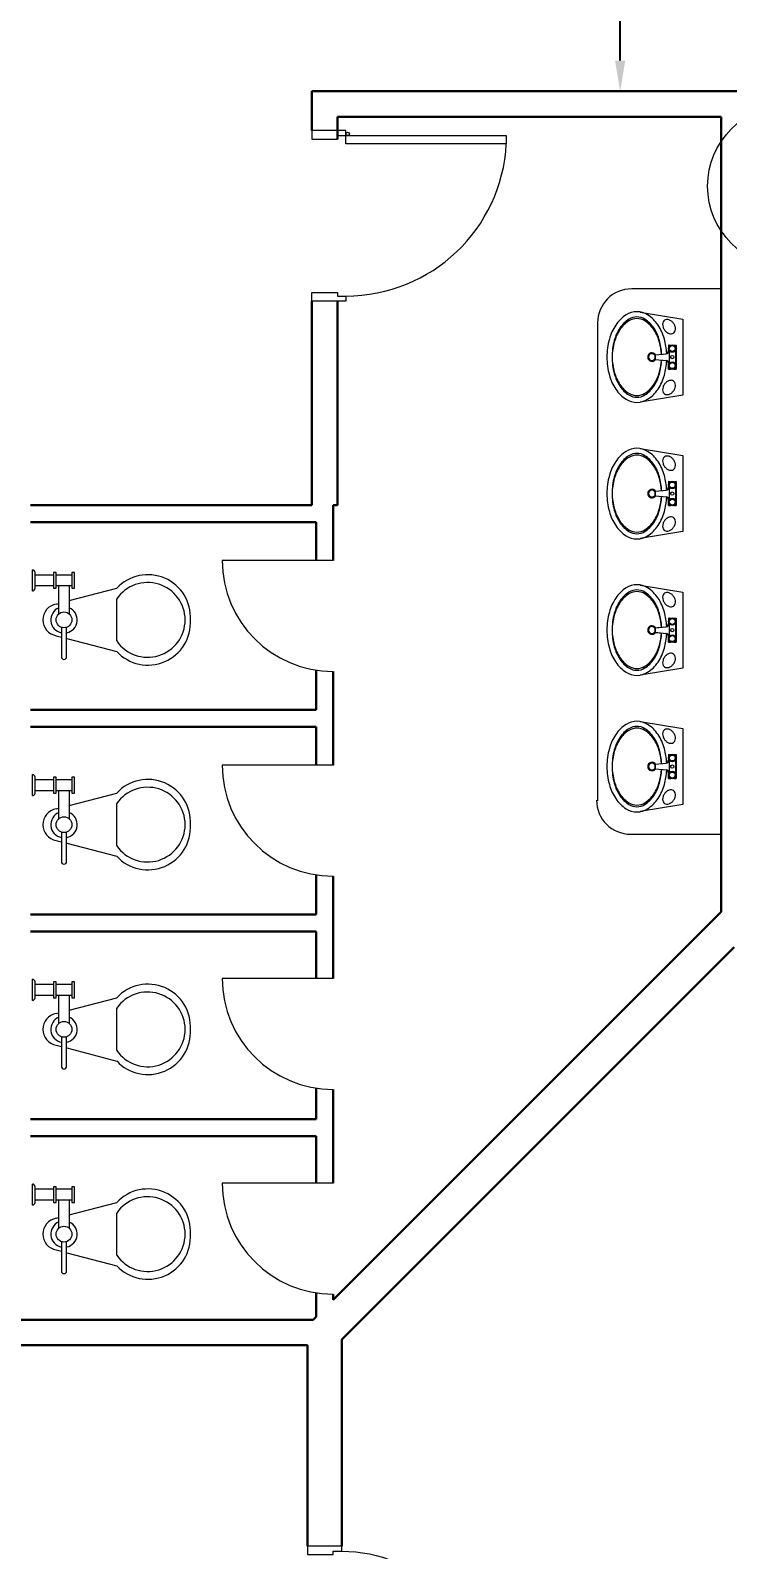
# Model space of a CAD drawing. Extents: x -15 to 352, y 223 to 399.
# Drawn here: x 51.68 to 55.76, y 337.73 to 346.63 of the extents above; entities that cross this region are included whole.
import ezdxf
from ezdxf import colors
from ezdxf.entities.mleader import LeaderData, LeaderLine
from ezdxf.math import Vec2, Vec3

# ---------------------------------------------------------------- set-up
doc = ezdxf.new("R2010")
doc.units = 0
doc.header["$LTSCALE"] = 0.15
doc.layers.get('Defpoints').update_dxf_attribs({"color": 252})
for name, color, linetype in [('0 CCTV', 252, 'Continuous'), ('0 sockets', 252, 'Continuous'), ('CCTV', 4, 'Continuous')]:
    doc.layers.add(name, color=color, linetype=linetype)
for name, color, linetype, lineweight in [('anal', 252, 'Continuous', 20), ('DOOR', 252, 'Continuous', 20), ('E-LT-CKT-NM', 7, 'Continuous', 30), ('FIXT', 252, 'Continuous', 9), ('FUR', 252, 'Continuous', 9), ('T-CCTV', 7, 'Continuous', 0), ('wall', 252, 'Continuous', 30), ('WC', 252, 'Continuous', 9)]:
    doc.layers.add(name, color=color, linetype=linetype, lineweight=lineweight)
doc.styles.add('SDC-TEXT-ARB', font='sdc-arb.shx')
doc.dimstyles.get("Standard").update_dxf_attribs({"dimtxt": 0.18, "dimasz": 0.18, "dimexe": 0.18, "dimexo": 0.0625, "dimgap": 0.09, "dimtad": 0, "dimtih": 1, "dimtoh": 1, "dimdec": 4, "dimzin": 0, "dimdsep": 46, "dimtxsty": 'Standard', "dimcen": 0.09, "dimadec": 0, "dimazin": 0, "dimtfac": 1, "dimtdec": 4, "dimtofl": 0, "dimtmove": 0, "dimatfit": 3, "dimfxl": 1, "dimtolj": 1, "dimtzin": 0, "dimarcsym": 0})

# ---------------------------------------------------------------- blocks, each defined once
blk = doc.blocks.new('D90')
at = {"layer": 'DOOR'}
for points in [[(0.03, 0.2), (0.03, 1.04), (0.0783, 1.04), (0.0783, 0.2)], [(0.03, 0.2), (0, 0.2), (0, 0), (0.05, 0), (0.05, 0.15), (0.03, 0.15)], [(0.87, 0.2), (0.9, 0.2), (0.9, 0), (0.85, 0), (0.85, 0.15), (0.87, 0.15)]]:
    blk.add_lwpolyline(points, close=True, dxfattribs=at)
blk.add_circle((0.02, 0.21), 0.01, dxfattribs=at)
blk.add_arc((0.0251, 0.1967), 0.8449, 0.22177, 86.38894, dxfattribs=at)
blk = doc.blocks.new('D100')
at = {"layer": 'DOOR'}
for points in [[(0.03, 0.2), (0.03, 1.14), (0.0785, 1.14), (0.0785, 0.2)], [(0.03, 0.2), (0, 0.2), (0, 0), (0.05, 0), (0.05, 0.15), (0.03, 0.15)], [(0.97, 0.2), (1, 0.2), (1, 0), (0.95, 0), (0.95, 0.15), (0.97, 0.15)]]:
    blk.add_lwpolyline(points, close=True, dxfattribs=at)
blk.add_circle((0.02, 0.21), 0.01, dxfattribs=at)
blk.add_arc((0.0286, 0.2), 0.9414, 0.00288, 86.9663, dxfattribs=at)
blk = doc.blocks.new('ARCH')
at = {"layer": 'anal'}
for p, q in [((55.725, 345.1171), (55.2, 345.1171)), ((55, 344.9171), (55, 342.1171)), ((55.1938, 341.9207), (55.725, 341.9207))]:
    blk.add_line(p, q, dxfattribs=at)
for centre, start, end in [((55.2, 344.9171), 90, 180), ((55.1938, 342.1207), 180, 270)]:
    blk.add_arc(centre, 0.2, start, end, dxfattribs=at)
at = {"layer": 'DOOR'}
for p, q in [((53.45, 343.525), (52.8, 343.525)), ((53.45, 342.325), (52.8, 342.325)), ((53.45, 341.075), (52.8, 341.075)), ((53.45, 339.875), (52.8, 339.875))]:
    blk.add_line(p, q, dxfattribs=at)
for centre in [(53.45, 343.525), (53.45, 342.325), (53.45, 341.075), (53.45, 339.875)]:
    blk.add_arc(centre, 0.65, 180, 270, dxfattribs=at)
at = {"layer": 'FIXT'}
for p, q in [((55.2499, 344.981), (55.5, 344.9396)), ((55.5, 344.9396), (55.5, 344.4946)), ((55.42, 344.7861), (55.4155, 344.7871)), ((55.4155, 344.7871), (55.4288, 344.7871)), ((55.4155, 344.7871), (55.4155, 344.7562)), ((55.42, 344.7861), (55.42, 344.7797)), ((55.42, 344.7861), (55.4269, 344.7861)), ((55.4472, 344.7871), (55.4605, 344.7871)), ((55.4491, 344.7861), (55.456, 344.7861)), ((55.456, 344.7861), (55.4605, 344.7871)), ((55.456, 344.7861), (55.456, 344.7797)), ((55.4605, 344.7871), (55.4605, 344.6471)), ((55.3365, 344.7311), (55.384, 344.7351)), ((55.3379, 344.7303), (55.3365, 344.7311)), ((55.3379, 344.7038), (55.3365, 344.7031)), ((55.3365, 344.7031), (55.384, 344.699)), ((55.3379, 344.7303), (55.4021, 344.737)), ((55.3379, 344.7038), (55.4021, 344.6971)), ((55.42, 344.7544), (55.42, 344.6797)), ((55.456, 344.7544), (55.456, 344.6797)), ((55.4155, 344.6471), (55.4155, 344.6779)), ((55.42, 344.6481), (55.4155, 344.6471)), ((55.4155, 344.6471), (55.4288, 344.6471)), ((55.42, 344.6481), (55.42, 344.6544)), ((55.42, 344.6481), (55.4269, 344.6481)), ((55.4472, 344.6471), (55.4605, 344.6471)), ((55.4491, 344.6481), (55.456, 344.6481)), ((55.456, 344.6481), (55.456, 344.6544)), ((55.456, 344.6481), (55.4605, 344.6471)), ((55.5, 344.4946), (55.2499, 344.4532)), ((55.2499, 344.181), (55.5, 344.1396)), ((55.5, 344.1396), (55.5, 343.6946)), ((55.42, 343.9861), (55.4155, 343.9871)), ((55.4155, 343.9871), (55.4288, 343.9871)), ((55.4155, 343.9871), (55.4155, 343.9562)), ((55.42, 343.9861), (55.42, 343.9797)), ((55.42, 343.9861), (55.4269, 343.9861)), ((55.4472, 343.9871), (55.4605, 343.9871)), ((55.4491, 343.9861), (55.456, 343.9861)), ((55.456, 343.9861), (55.4605, 343.9871)), ((55.456, 343.9861), (55.456, 343.9797)), ((55.4605, 343.9871), (55.4605, 343.8471)), ((55.3365, 343.9311), (55.384, 343.9351)), ((55.3379, 343.9303), (55.3365, 343.9311)), ((55.3379, 343.9038), (55.3365, 343.9031)), ((55.3365, 343.9031), (55.384, 343.899)), ((55.3379, 343.9303), (55.4021, 343.937)), ((55.3379, 343.9038), (55.4021, 343.8971)), ((55.42, 343.9544), (55.42, 343.8797)), ((55.456, 343.9544), (55.456, 343.8797)), ((55.4155, 343.8471), (55.4155, 343.8779)), ((55.42, 343.8481), (55.4155, 343.8471)), ((55.4155, 343.8471), (55.4288, 343.8471)), ((55.42, 343.8481), (55.42, 343.8544)), ((55.42, 343.8481), (55.4269, 343.8481)), ((55.4472, 343.8471), (55.4605, 343.8471)), ((55.4491, 343.8481), (55.456, 343.8481)), ((55.456, 343.8481), (55.456, 343.8544)), ((55.456, 343.8481), (55.4605, 343.8471)), ((55.5, 343.6946), (55.2499, 343.6532)), ((55.2499, 343.381), (55.5, 343.3396)), ((55.5, 343.3396), (55.5, 342.8946)), ((55.42, 343.1861), (55.4155, 343.1871)), ((55.4155, 343.1871), (55.4288, 343.1871)), ((55.4155, 343.1871), (55.4155, 343.1562)), ((55.42, 343.1861), (55.42, 343.1797)), ((55.42, 343.1861), (55.4269, 343.1861)), ((55.4472, 343.1871), (55.4605, 343.1871)), ((55.4491, 343.1861), (55.456, 343.1861)), ((55.456, 343.1861), (55.4605, 343.1871)), ((55.456, 343.1861), (55.456, 343.1797)), ((55.4605, 343.1871), (55.4605, 343.0471)), ((55.3365, 343.1311), (55.384, 343.1351)), ((55.3379, 343.1303), (55.3365, 343.1311)), ((55.3379, 343.1038), (55.3365, 343.1031)), ((55.3365, 343.1031), (55.384, 343.099)), ((55.3379, 343.1303), (55.4021, 343.137)), ((55.3379, 343.1038), (55.4021, 343.0971)), ((55.42, 343.1544), (55.42, 343.0797)), ((55.456, 343.1544), (55.456, 343.0797)), ((55.4155, 343.0471), (55.4155, 343.0779)), ((55.42, 343.0481), (55.4155, 343.0471)), ((55.4155, 343.0471), (55.4288, 343.0471)), ((55.42, 343.0481), (55.42, 343.0544)), ((55.42, 343.0481), (55.4269, 343.0481)), ((55.4472, 343.0471), (55.4605, 343.0471)), ((55.4491, 343.0481), (55.456, 343.0481)), ((55.456, 343.0481), (55.456, 343.0544)), ((55.456, 343.0481), (55.4605, 343.0471)), ((55.5, 342.8946), (55.2499, 342.8532)), ((55.2499, 342.581), (55.5, 342.5396)), ((55.5, 342.5396), (55.5, 342.0946)), ((55.42, 342.3861), (55.4155, 342.3871)), ((55.4155, 342.3871), (55.4288, 342.3871)), ((55.4155, 342.3871), (55.4155, 342.3562)), ((55.42, 342.3861), (55.42, 342.3797)), ((55.42, 342.3861), (55.4269, 342.3861)), ((55.4472, 342.3871), (55.4605, 342.3871)), ((55.4491, 342.3861), (55.456, 342.3861)), ((55.456, 342.3861), (55.4605, 342.3871)), ((55.456, 342.3861), (55.456, 342.3797)), ((55.4605, 342.3871), (55.4605, 342.2471)), ((55.3365, 342.3311), (55.384, 342.3351)), ((55.3379, 342.3303), (55.3365, 342.3311)), ((55.3379, 342.3038), (55.3365, 342.3031)), ((55.3365, 342.3031), (55.384, 342.299)), ((55.3379, 342.3303), (55.4021, 342.337)), ((55.3379, 342.3038), (55.4021, 342.2971)), ((55.42, 342.3544), (55.42, 342.2797)), ((55.456, 342.3544), (55.456, 342.2797)), ((55.4155, 342.2471), (55.4155, 342.2779)), ((55.42, 342.2481), (55.4155, 342.2471)), ((55.4155, 342.2471), (55.4288, 342.2471)), ((55.42, 342.2481), (55.42, 342.2544)), ((55.42, 342.2481), (55.4269, 342.2481)), ((55.4472, 342.2471), (55.4605, 342.2471)), ((55.4491, 342.2481), (55.456, 342.2481)), ((55.456, 342.2481), (55.456, 342.2544)), ((55.456, 342.2481), (55.4605, 342.2471)), ((55.5, 342.0946), (55.2499, 342.0532))]:
    blk.add_line(p, q, dxfattribs=at)
for centre, radius in [((55.438, 344.7671), 0.022), ((55.438, 344.7671), 0.0173), ((55.438, 344.7171), 0.0095), ((55.438, 344.6671), 0.022), ((55.438, 344.6671), 0.0173), ((55.438, 343.9671), 0.022), ((55.438, 343.9671), 0.0173), ((55.438, 343.9171), 0.0095), ((55.438, 343.8671), 0.022), ((55.438, 343.8671), 0.0173), ((55.438, 343.1671), 0.022), ((55.438, 343.1671), 0.0173), ((55.438, 343.0671), 0.022), ((55.438, 343.1171), 0.0095), ((55.438, 343.0671), 0.0173), ((55.438, 342.3671), 0.022), ((55.438, 342.3671), 0.0173), ((55.438, 342.2671), 0.022), ((55.438, 342.3171), 0.0095), ((55.438, 342.2671), 0.0173)]:
    blk.add_circle(centre, radius, dxfattribs=at)
for centre, radius, start, end in [((55.2746, 344.7936), 0.2016, 122.07252, 146.53462), ((55.2305, 344.864), 0.1186, 90, 122.07252), ((55.2305, 344.864), 0.1186, 57.92748, 90), ((55.1864, 344.7936), 0.2016, 33.46538, 57.92748), ((55.3446, 344.7474), 0.2855, 146.53462, 164.68757), ((55.3446, 344.7474), 0.2555, 146.53462, 164.68757), ((55.3446, 344.7374), 0.2555, 146.53462, 164.68757), ((55.2746, 344.7936), 0.1716, 122.07252, 146.53462), ((55.2746, 344.7836), 0.1716, 122.07252, 146.53462), ((55.2305, 344.864), 0.0886, 90, 122.07252), ((55.2305, 344.854), 0.0886, 90, 122.07252), ((55.2305, 344.864), 0.0886, 57.92748, 90), ((55.2305, 344.854), 0.0886, 57.92748, 90), ((55.1864, 344.7936), 0.1716, 33.46538, 57.92748), ((55.1864, 344.7836), 0.1716, 33.46538, 57.92748), ((55.1164, 344.7474), 0.2555, 15.31243, 33.46538), ((55.1164, 344.7374), 0.2555, 15.31243, 33.46538), ((55.1164, 344.7474), 0.2855, 15.31243, 33.46538), ((55.4174, 344.9082), 0.036, 154.07048, 178.31028), ((55.4292, 344.9078), 0.0477, 178.31028, 197.84822), ((55.4439, 344.9126), 0.0632, 197.84822, 215), ((55.4064, 344.9135), 0.0237, 125, 154.07048), ((55.4439, 344.9126), 0.0632, 215, 232.15178), ((55.4064, 344.9135), 0.0237, 95.92952, 125), ((55.4076, 344.9013), 0.036, 71.68972, 95.92952), ((55.4039, 344.8902), 0.0477, 52.15178, 71.68972), ((55.3944, 344.8779), 0.0632, 35, 52.15178), ((55.3944, 344.8779), 0.0632, 17.84822, 35), ((55.4209, 344.8823), 0.036, 334.07048, 358.31028), ((55.4092, 344.8827), 0.0477, 358.31028, 17.84822), ((55.4553, 344.7171), 0.4003, 164.68757, 180), ((55.4553, 344.7171), 0.3703, 164.68757, 180), ((55.4553, 344.7071), 0.3703, 164.68757, 178.45237), ((55.0057, 344.7171), 0.3703, 2.68673, 15.31243), ((55.0057, 344.7071), 0.3703, 4.22904, 15.31243), ((55.0057, 344.7171), 0.4003, 3.1171, 15.31243), ((55.4344, 344.9003), 0.0477, 232.15178, 251.68972), ((55.4307, 344.8892), 0.036, 251.68972, 275.92952), ((55.438, 344.7958), 0.0115, 225.8561, 314.1439), ((55.432, 344.8769), 0.0237, 275.92952, 305), ((55.432, 344.8769), 0.0237, 305, 334.07048), ((55.4553, 344.7171), 0.4003, 180, 195.31243), ((55.4553, 344.7171), 0.3703, 180, 195.31243), ((55.4553, 344.7271), 0.3703, 181.54763, 195.31243), ((55.319, 344.7171), 0.025, 31.88267, 328.11733), ((55.319, 344.7171), 0.02, 90, 270), ((55.319, 344.7171), 0.02, 31.49929, 90), ((55.319, 344.7171), 0.02, 270, 328.50071), ((55.4345, 344.7171), 0.099, 171.872, 188.128), ((55.4348, 344.7171), 0.0978, 172.2121, 187.7879), ((55.0057, 344.7271), 0.3703, 344.68757, 355.77096), ((55.0057, 344.7171), 0.3703, 344.68757, 357.31327), ((55.0057, 344.7171), 0.4003, 344.68757, 356.8829), ((55.3955, 344.7562), 0.02, 285.06132, 0), ((55.3955, 344.6779), 0.02, 0, 74.93868), ((55.4, 344.7569), 0.02, 275.97774, 353.34733), ((55.4, 344.6772), 0.02, 6.65267, 84.02226), ((55.4093, 344.7671), 0.0115, 315.8561, 44.1439), ((55.438, 344.7383), 0.0115, 45.8561, 134.1439), ((55.4667, 344.7671), 0.0115, 135.8561, 224.1439), ((55.3446, 344.6868), 0.2855, 195.31243, 213.46538), ((55.3446, 344.6968), 0.2555, 195.31243, 213.46538), ((55.3446, 344.6868), 0.2555, 195.31243, 213.46538), ((55.1164, 344.6968), 0.2555, 326.53462, 344.68757), ((55.1164, 344.6868), 0.2555, 326.53462, 344.68757), ((55.1164, 344.6868), 0.2855, 326.53462, 344.68757), ((55.4093, 344.6671), 0.0115, 315.8561, 44.1439), ((55.438, 344.6958), 0.0115, 225.8561, 314.1439), ((55.438, 344.6383), 0.0115, 45.8561, 134.1439), ((55.4667, 344.6671), 0.0115, 135.8561, 224.1439), ((55.2746, 344.6405), 0.2016, 213.46538, 237.92748), ((55.2746, 344.6505), 0.1716, 213.46538, 237.92748), ((55.2746, 344.6405), 0.1716, 213.46538, 237.92748), ((55.1864, 344.6505), 0.1716, 302.07252, 326.53462), ((55.1864, 344.6405), 0.1716, 302.07252, 326.53462), ((55.1864, 344.6405), 0.2016, 302.07252, 326.53462), ((55.4292, 344.5263), 0.0477, 162.15178, 181.68972), ((55.4174, 344.526), 0.036, 181.68972, 205.92952), ((55.4439, 344.5216), 0.0632, 145, 162.15178), ((55.4439, 344.5216), 0.0632, 127.84822, 145), ((55.4344, 344.5338), 0.0477, 108.31028, 127.84822), ((55.4307, 344.545), 0.036, 84.07048, 108.31028), ((55.3944, 344.5562), 0.0632, 307.84822, 325), ((55.432, 344.5572), 0.0237, 55, 84.07048), ((55.432, 344.5572), 0.0237, 25.92952, 55), ((55.3944, 344.5562), 0.0632, 325, 342.15178), ((55.4209, 344.5518), 0.036, 1.68972, 25.92952), ((55.4092, 344.5515), 0.0477, 342.15178, 1.68972), ((55.2305, 344.5701), 0.1186, 237.92748, 270), ((55.2305, 344.5801), 0.0886, 237.92748, 270), ((55.2305, 344.5701), 0.0886, 237.92748, 270), ((55.2305, 344.5801), 0.0886, 270, 302.07252), ((55.2305, 344.5701), 0.0886, 270, 302.07252), ((55.2305, 344.5701), 0.1186, 270, 302.07252), ((55.4064, 344.5206), 0.0237, 205.92952, 235), ((55.4064, 344.5206), 0.0237, 235, 264.07048), ((55.4076, 344.5328), 0.036, 264.07048, 288.31028), ((55.4039, 344.544), 0.0477, 288.31028, 307.84822), ((55.2746, 343.9936), 0.2016, 122.07252, 146.53462), ((55.2305, 344.064), 0.1186, 90, 122.07252), ((55.2305, 344.064), 0.1186, 57.92748, 90), ((55.1864, 343.9936), 0.2016, 33.46538, 57.92748), ((55.3446, 343.9474), 0.2855, 146.53462, 164.68757), ((55.3446, 343.9474), 0.2555, 146.53462, 164.68757), ((55.3446, 343.9374), 0.2555, 146.53462, 164.68757), ((55.2746, 343.9936), 0.1716, 122.07252, 146.53462), ((55.2746, 343.9836), 0.1716, 122.07252, 146.53462), ((55.2305, 344.064), 0.0886, 90, 122.07252), ((55.2305, 344.054), 0.0886, 90, 122.07252), ((55.2305, 344.064), 0.0886, 57.92748, 90), ((55.2305, 344.054), 0.0886, 57.92748, 90), ((55.1864, 343.9936), 0.1716, 33.46538, 57.92748), ((55.1864, 343.9836), 0.1716, 33.46538, 57.92748), ((55.1164, 343.9474), 0.2555, 15.31243, 33.46538), ((55.1164, 343.9374), 0.2555, 15.31243, 33.46538), ((55.1164, 343.9474), 0.2855, 15.31243, 33.46538), ((55.4174, 344.1082), 0.036, 154.07048, 178.31028), ((55.4292, 344.1078), 0.0477, 178.31028, 197.84822), ((55.4439, 344.1126), 0.0632, 197.84822, 215), ((55.4064, 344.1135), 0.0237, 125, 154.07048), ((55.4439, 344.1126), 0.0632, 215, 232.15178), ((55.4064, 344.1135), 0.0237, 95.92952, 125), ((55.4076, 344.1013), 0.036, 71.68972, 95.92952), ((55.4039, 344.0902), 0.0477, 52.15178, 71.68972), ((55.3944, 344.0779), 0.0632, 35, 52.15178), ((55.3944, 344.0779), 0.0632, 17.84822, 35), ((55.4209, 344.0823), 0.036, 334.07048, 358.31028), ((55.4092, 344.0827), 0.0477, 358.31028, 17.84822), ((55.4553, 343.9171), 0.4003, 164.68757, 180), ((55.4553, 343.9171), 0.3703, 164.68757, 180), ((55.4553, 343.9071), 0.3703, 164.68757, 178.45237), ((55.0057, 343.9171), 0.3703, 2.68673, 15.31243), ((55.0057, 343.9071), 0.3703, 4.22904, 15.31243), ((55.0057, 343.9171), 0.4003, 3.1171, 15.31243), ((55.4344, 344.1003), 0.0477, 232.15178, 251.68972), ((55.4307, 344.0892), 0.036, 251.68972, 275.92952), ((55.438, 343.9958), 0.0115, 225.8561, 314.1439), ((55.432, 344.0769), 0.0237, 275.92952, 305), ((55.432, 344.0769), 0.0237, 305, 334.07048), ((55.4553, 343.9171), 0.4003, 180, 195.31243), ((55.4553, 343.9171), 0.3703, 180, 195.31243), ((55.4553, 343.9271), 0.3703, 181.54763, 195.31243), ((55.319, 343.9171), 0.025, 31.88267, 328.11733), ((55.319, 343.9171), 0.02, 90, 270), ((55.319, 343.9171), 0.02, 31.49929, 90), ((55.319, 343.9171), 0.02, 270, 328.50071), ((55.4345, 343.9171), 0.099, 171.872, 188.128), ((55.4348, 343.9171), 0.0978, 172.2121, 187.7879), ((55.0057, 343.9271), 0.3703, 344.68757, 355.77096), ((55.0057, 343.9171), 0.3703, 344.68757, 357.31327), ((55.0057, 343.9171), 0.4003, 344.68757, 356.8829), ((55.3955, 343.9562), 0.02, 285.06132, 0), ((55.3955, 343.8779), 0.02, 0, 74.93868), ((55.4, 343.9569), 0.02, 275.97774, 353.34733), ((55.4, 343.8772), 0.02, 6.65267, 84.02226), ((55.4093, 343.9671), 0.0115, 315.8561, 44.1439), ((55.438, 343.9383), 0.0115, 45.8561, 134.1439), ((55.4667, 343.9671), 0.0115, 135.8561, 224.1439), ((55.3446, 343.8868), 0.2855, 195.31243, 213.46538), ((55.3446, 343.8968), 0.2555, 195.31243, 213.46538), ((55.3446, 343.8868), 0.2555, 195.31243, 213.46538), ((55.1164, 343.8968), 0.2555, 326.53462, 344.68757), ((55.1164, 343.8868), 0.2555, 326.53462, 344.68757), ((55.1164, 343.8868), 0.2855, 326.53462, 344.68757), ((55.4093, 343.8671), 0.0115, 315.8561, 44.1439), ((55.438, 343.8958), 0.0115, 225.8561, 314.1439), ((55.438, 343.8383), 0.0115, 45.8561, 134.1439), ((55.4667, 343.8671), 0.0115, 135.8561, 224.1439), ((55.2746, 343.8405), 0.2016, 213.46538, 237.92748), ((55.2746, 343.8505), 0.1716, 213.46538, 237.92748), ((55.2746, 343.8405), 0.1716, 213.46538, 237.92748), ((55.1864, 343.8505), 0.1716, 302.07252, 326.53462), ((55.1864, 343.8405), 0.1716, 302.07252, 326.53462), ((55.1864, 343.8405), 0.2016, 302.07252, 326.53462), ((55.4292, 343.7263), 0.0477, 162.15178, 181.68972), ((55.4174, 343.726), 0.036, 181.68972, 205.92952), ((55.4439, 343.7216), 0.0632, 145, 162.15178), ((55.4439, 343.7216), 0.0632, 127.84822, 145), ((55.4344, 343.7338), 0.0477, 108.31028, 127.84822), ((55.4307, 343.745), 0.036, 84.07048, 108.31028), ((55.3944, 343.7562), 0.0632, 307.84822, 325), ((55.432, 343.7572), 0.0237, 55, 84.07048), ((55.432, 343.7572), 0.0237, 25.92952, 55), ((55.3944, 343.7562), 0.0632, 325, 342.15178), ((55.4209, 343.7518), 0.036, 1.68972, 25.92952), ((55.4092, 343.7515), 0.0477, 342.15178, 1.68972), ((55.2305, 343.7701), 0.1186, 237.92748, 270), ((55.2305, 343.7801), 0.0886, 237.92748, 270), ((55.2305, 343.7701), 0.0886, 237.92748, 270), ((55.2305, 343.7801), 0.0886, 270, 302.07252), ((55.2305, 343.7701), 0.0886, 270, 302.07252), ((55.2305, 343.7701), 0.1186, 270, 302.07252), ((55.4064, 343.7206), 0.0237, 205.92952, 235), ((55.4064, 343.7206), 0.0237, 235, 264.07048), ((55.4076, 343.7328), 0.036, 264.07048, 288.31028), ((55.4039, 343.744), 0.0477, 288.31028, 307.84822), ((55.2746, 343.1936), 0.2016, 122.07252, 146.53462), ((55.2305, 343.264), 0.1186, 90, 122.07252), ((55.2305, 343.264), 0.1186, 57.92748, 90), ((55.1864, 343.1936), 0.2016, 33.46538, 57.92748), ((55.3446, 343.1474), 0.2855, 146.53462, 164.68757), ((55.3446, 343.1474), 0.2555, 146.53462, 164.68757), ((55.3446, 343.1374), 0.2555, 146.53462, 164.68757), ((55.2746, 343.1936), 0.1716, 122.07252, 146.53462), ((55.2746, 343.1836), 0.1716, 122.07252, 146.53462), ((55.2305, 343.264), 0.0886, 90, 122.07252), ((55.2305, 343.254), 0.0886, 90, 122.07252), ((55.2305, 343.264), 0.0886, 57.92748, 90), ((55.2305, 343.254), 0.0886, 57.92748, 90), ((55.1864, 343.1936), 0.1716, 33.46538, 57.92748), ((55.1864, 343.1836), 0.1716, 33.46538, 57.92748), ((55.1164, 343.1474), 0.2555, 15.31243, 33.46538), ((55.1164, 343.1374), 0.2555, 15.31243, 33.46538), ((55.1164, 343.1474), 0.2855, 15.31243, 33.46538), ((55.4174, 343.3082), 0.036, 154.07048, 178.31028), ((55.4292, 343.3078), 0.0477, 178.31028, 197.84822), ((55.4439, 343.3126), 0.0632, 197.84822, 215), ((55.4064, 343.3135), 0.0237, 125, 154.07048), ((55.4439, 343.3126), 0.0632, 215, 232.15178), ((55.4064, 343.3135), 0.0237, 95.92952, 125), ((55.4076, 343.3013), 0.036, 71.68972, 95.92952), ((55.4039, 343.2902), 0.0477, 52.15178, 71.68972), ((55.3944, 343.2779), 0.0632, 35, 52.15178), ((55.432, 343.2769), 0.0237, 305, 334.07048), ((55.3944, 343.2779), 0.0632, 17.84822, 35), ((55.4209, 343.2823), 0.036, 334.07048, 358.31028), ((55.4092, 343.2827), 0.0477, 358.31028, 17.84822), ((55.4553, 343.1171), 0.4003, 164.68757, 180), ((55.4553, 343.1171), 0.3703, 164.68757, 180), ((55.4553, 343.1071), 0.3703, 164.68757, 178.45237), ((55.0057, 343.1171), 0.3703, 2.68673, 15.31243), ((55.0057, 343.1071), 0.3703, 4.22904, 15.31243), ((55.0057, 343.1171), 0.4003, 3.1171, 15.31243), ((55.4344, 343.3003), 0.0477, 232.15178, 251.68972), ((55.4307, 343.2892), 0.036, 251.68972, 275.92952), ((55.438, 343.1958), 0.0115, 225.8561, 314.1439), ((55.432, 343.2769), 0.0237, 275.92952, 305), ((55.4553, 343.1171), 0.4003, 180, 195.31243), ((55.4553, 343.1171), 0.3703, 180, 195.31243), ((55.4553, 343.1271), 0.3703, 181.54763, 195.31243), ((55.319, 343.1171), 0.025, 31.88267, 328.11733), ((55.319, 343.1171), 0.02, 90, 270), ((55.319, 343.1171), 0.02, 31.49929, 90), ((55.319, 343.1171), 0.02, 270, 328.50071), ((55.4345, 343.1171), 0.099, 171.872, 188.128), ((55.4348, 343.1171), 0.0978, 172.2121, 187.7879), ((55.0057, 343.1271), 0.3703, 344.68757, 355.77096), ((55.0057, 343.1171), 0.3703, 344.68757, 357.31327), ((55.0057, 343.1171), 0.4003, 344.68757, 356.8829), ((55.3955, 343.1562), 0.02, 285.06132, 0), ((55.3955, 343.0779), 0.02, 0, 74.93868), ((55.4, 343.1569), 0.02, 275.97774, 353.34733), ((55.4, 343.0772), 0.02, 6.65267, 84.02226), ((55.4093, 343.1671), 0.0115, 315.8561, 44.1439), ((55.438, 343.1383), 0.0115, 45.8561, 134.1439), ((55.4667, 343.1671), 0.0115, 135.8561, 224.1439), ((55.3446, 343.0868), 0.2855, 195.31243, 213.46538), ((55.3446, 343.0968), 0.2555, 195.31243, 213.46538), ((55.3446, 343.0868), 0.2555, 195.31243, 213.46538), ((55.1164, 343.0968), 0.2555, 326.53462, 344.68757), ((55.1164, 343.0868), 0.2555, 326.53462, 344.68757), ((55.1164, 343.0868), 0.2855, 326.53462, 344.68757), ((55.4093, 343.0671), 0.0115, 315.8561, 44.1439), ((55.438, 343.0958), 0.0115, 225.8561, 314.1439), ((55.438, 343.0383), 0.0115, 45.8561, 134.1439), ((55.4667, 343.0671), 0.0115, 135.8561, 224.1439), ((55.2746, 343.0405), 0.2016, 213.46538, 237.92748), ((55.2746, 343.0505), 0.1716, 213.46538, 237.92748), ((55.2746, 343.0405), 0.1716, 213.46538, 237.92748), ((55.1864, 343.0505), 0.1716, 302.07252, 326.53462), ((55.1864, 343.0405), 0.1716, 302.07252, 326.53462), ((55.1864, 343.0405), 0.2016, 302.07252, 326.53462), ((55.4292, 342.9263), 0.0477, 162.15178, 181.68972), ((55.4174, 342.926), 0.036, 181.68972, 205.92952), ((55.4439, 342.9216), 0.0632, 145, 162.15178), ((55.4064, 342.9206), 0.0237, 205.92952, 235), ((55.4439, 342.9216), 0.0632, 127.84822, 145), ((55.4344, 342.9338), 0.0477, 108.31028, 127.84822), ((55.4307, 342.945), 0.036, 84.07048, 108.31028), ((55.3944, 342.9562), 0.0632, 307.84822, 325), ((55.432, 342.9572), 0.0237, 55, 84.07048), ((55.432, 342.9572), 0.0237, 25.92952, 55), ((55.3944, 342.9562), 0.0632, 325, 342.15178), ((55.4209, 342.9518), 0.036, 1.68972, 25.92952), ((55.4092, 342.9515), 0.0477, 342.15178, 1.68972), ((55.2305, 342.9701), 0.1186, 237.92748, 270), ((55.2305, 342.9801), 0.0886, 237.92748, 270), ((55.2305, 342.9701), 0.0886, 237.92748, 270), ((55.2305, 342.9801), 0.0886, 270, 302.07252), ((55.2305, 342.9701), 0.0886, 270, 302.07252), ((55.2305, 342.9701), 0.1186, 270, 302.07252), ((55.4064, 342.9206), 0.0237, 235, 264.07048), ((55.4076, 342.9328), 0.036, 264.07048, 288.31028), ((55.4039, 342.944), 0.0477, 288.31028, 307.84822), ((55.2746, 342.3936), 0.2016, 122.07252, 146.53462), ((55.2305, 342.464), 0.1186, 90, 122.07252), ((55.2305, 342.464), 0.1186, 57.92748, 90), ((55.1864, 342.3936), 0.2016, 33.46538, 57.92748), ((55.3446, 342.3474), 0.2855, 146.53462, 164.68757), ((55.3446, 342.3474), 0.2555, 146.53462, 164.68757), ((55.3446, 342.3374), 0.2555, 146.53462, 164.68757), ((55.2746, 342.3936), 0.1716, 122.07252, 146.53462), ((55.2746, 342.3836), 0.1716, 122.07252, 146.53462), ((55.2305, 342.464), 0.0886, 90, 122.07252), ((55.2305, 342.454), 0.0886, 90, 122.07252), ((55.2305, 342.464), 0.0886, 57.92748, 90), ((55.2305, 342.454), 0.0886, 57.92748, 90), ((55.1864, 342.3936), 0.1716, 33.46538, 57.92748), ((55.1864, 342.3836), 0.1716, 33.46538, 57.92748), ((55.1164, 342.3474), 0.2555, 15.31243, 33.46538), ((55.1164, 342.3374), 0.2555, 15.31243, 33.46538), ((55.1164, 342.3474), 0.2855, 15.31243, 33.46538), ((55.4174, 342.5082), 0.036, 154.07048, 178.31028), ((55.4292, 342.5078), 0.0477, 178.31028, 197.84822), ((55.4439, 342.5126), 0.0632, 197.84822, 215), ((55.4064, 342.5135), 0.0237, 125, 154.07048), ((55.4439, 342.5126), 0.0632, 215, 232.15178), ((55.4064, 342.5135), 0.0237, 95.92952, 125), ((55.4076, 342.5013), 0.036, 71.68972, 95.92952), ((55.4039, 342.4902), 0.0477, 52.15178, 71.68972), ((55.3944, 342.4779), 0.0632, 35, 52.15178), ((55.432, 342.4769), 0.0237, 305, 334.07048), ((55.3944, 342.4779), 0.0632, 17.84822, 35), ((55.4209, 342.4823), 0.036, 334.07048, 358.31028), ((55.4092, 342.4827), 0.0477, 358.31028, 17.84822), ((55.4553, 342.3171), 0.4003, 164.68757, 180), ((55.4553, 342.3171), 0.3703, 164.68757, 180), ((55.4553, 342.3071), 0.3703, 164.68757, 178.45237), ((55.0057, 342.3171), 0.3703, 2.68673, 15.31243), ((55.0057, 342.3071), 0.3703, 4.22904, 15.31243), ((55.0057, 342.3171), 0.4003, 3.1171, 15.31243), ((55.4344, 342.5003), 0.0477, 232.15178, 251.68972), ((55.4307, 342.4892), 0.036, 251.68972, 275.92952), ((55.438, 342.3958), 0.0115, 225.8561, 314.1439), ((55.432, 342.4769), 0.0237, 275.92952, 305), ((55.4553, 342.3171), 0.4003, 180, 195.31243), ((55.4553, 342.3171), 0.3703, 180, 195.31243), ((55.4553, 342.3271), 0.3703, 181.54763, 195.31243), ((55.319, 342.3171), 0.025, 31.88267, 328.11733), ((55.319, 342.3171), 0.02, 90, 270), ((55.319, 342.3171), 0.02, 31.49929, 90), ((55.319, 342.3171), 0.02, 270, 328.50071), ((55.4345, 342.3171), 0.099, 171.872, 188.128), ((55.4348, 342.3171), 0.0978, 172.2121, 187.7879), ((55.0057, 342.3271), 0.3703, 344.68757, 355.77096), ((55.0057, 342.3171), 0.3703, 344.68757, 357.31327), ((55.0057, 342.3171), 0.4003, 344.68757, 356.8829), ((55.3955, 342.3562), 0.02, 285.06132, 0), ((55.3955, 342.2779), 0.02, 0, 74.93868), ((55.4, 342.3569), 0.02, 275.97774, 353.34733), ((55.4, 342.2772), 0.02, 6.65267, 84.02226), ((55.4093, 342.3671), 0.0115, 315.8561, 44.1439), ((55.438, 342.3383), 0.0115, 45.8561, 134.1439), ((55.438, 342.2958), 0.0115, 225.8561, 314.1439), ((55.4667, 342.3671), 0.0115, 135.8561, 224.1439), ((55.3446, 342.2868), 0.2855, 195.31243, 213.46538), ((55.3446, 342.2968), 0.2555, 195.31243, 213.46538), ((55.3446, 342.2868), 0.2555, 195.31243, 213.46538), ((55.1164, 342.2968), 0.2555, 326.53462, 344.68757), ((55.1164, 342.2868), 0.2555, 326.53462, 344.68757), ((55.1164, 342.2868), 0.2855, 326.53462, 344.68757), ((55.4093, 342.2671), 0.0115, 315.8561, 44.1439), ((55.438, 342.2383), 0.0115, 45.8561, 134.1439), ((55.4667, 342.2671), 0.0115, 135.8561, 224.1439), ((55.2746, 342.2405), 0.2016, 213.46538, 237.92748), ((55.2746, 342.2505), 0.1716, 213.46538, 237.92748), ((55.2746, 342.2405), 0.1716, 213.46538, 237.92748), ((55.1864, 342.2505), 0.1716, 302.07252, 326.53462), ((55.1864, 342.2405), 0.1716, 302.07252, 326.53462), ((55.1864, 342.2405), 0.2016, 302.07252, 326.53462), ((55.4292, 342.1263), 0.0477, 162.15178, 181.68972), ((55.4174, 342.126), 0.036, 181.68972, 205.92952), ((55.4439, 342.1216), 0.0632, 145, 162.15178), ((55.4064, 342.1206), 0.0237, 205.92952, 235), ((55.4439, 342.1216), 0.0632, 127.84822, 145), ((55.4344, 342.1338), 0.0477, 108.31028, 127.84822), ((55.4307, 342.145), 0.036, 84.07048, 108.31028), ((55.3944, 342.1562), 0.0632, 307.84822, 325), ((55.432, 342.1572), 0.0237, 55, 84.07048), ((55.432, 342.1572), 0.0237, 25.92952, 55), ((55.3944, 342.1562), 0.0632, 325, 342.15178), ((55.4209, 342.1518), 0.036, 1.68972, 25.92952), ((55.4092, 342.1515), 0.0477, 342.15178, 1.68972), ((55.2305, 342.1701), 0.1186, 237.92748, 270), ((55.2305, 342.1801), 0.0886, 237.92748, 270), ((55.2305, 342.1701), 0.0886, 237.92748, 270), ((55.2305, 342.1801), 0.0886, 270, 302.07252), ((55.2305, 342.1701), 0.0886, 270, 302.07252), ((55.2305, 342.1701), 0.1186, 270, 302.07252), ((55.4064, 342.1206), 0.0237, 235, 264.07048), ((55.4076, 342.1328), 0.036, 264.07048, 288.31028), ((55.4039, 342.144), 0.0477, 288.31028, 307.84822)]:
    blk.add_arc(centre, radius, start, end, dxfattribs=at)
at = {"layer": 'wall'}
for p, q in [((53.325, 346.275), (55.875, 346.275)), ((53.325, 346.275), (53.325, 346.045)), ((53.475, 346.125), (55.725, 346.125)), ((53.475, 346.125), (53.475, 345.995)), ((55.725, 341.4664), (55.725, 346.125)), ((53.325, 345.045), (53.325, 343.85)), ((53.475, 345.045), (53.475, 343.85)), ((51.675, 343.85), (53.325, 343.85)), ((53.45, 343.85), (53.45, 343.525)), ((53.475, 343.85), (53.45, 343.85)), ((51.675, 343.75), (53.35, 343.75)), ((53.35, 343.75), (53.35, 343.525)), ((53.35, 342.8827), (53.35, 342.65)), ((53.45, 342.875), (53.45, 342.325)), ((51.675, 342.65), (53.35, 342.65)), ((51.675, 342.55), (53.35, 342.55)), ((53.35, 342.55), (53.35, 342.325)), ((53.35, 341.6827), (53.35, 341.45)), ((53.45, 341.675), (53.45, 341.075)), ((51.675, 341.45), (53.35, 341.45)), ((55.725, 341.4664), (53.45, 339.1914)), ((55.725, 341.4664), (53.45, 339.1914)), ((51.675, 341.35), (53.35, 341.35)), ((53.35, 341.35), (53.35, 341.075)), ((55.8, 341.2586), (53.5, 338.9586)), ((55.8, 341.2586), (53.5414, 339)), ((53.35, 340.4327), (53.35, 340.25)), ((53.45, 340.425), (53.45, 339.875)), ((51.675, 340.25), (53.35, 340.25)), ((51.675, 340.15), (53.35, 340.15)), ((53.35, 340.15), (53.35, 339.875)), ((53.35, 339.2327), (53.35, 339.0914)), ((53.45, 339.225), (53.45, 339.1914)), ((53.35, 339.0914), (53.3336, 339.075)), ((53.35, 339.0914), (53.3336, 339.075)), ((53.3336, 339.075), (46.55, 339.075)), ((53.3, 338.925), (46.55, 338.925)), ((53.3, 337.7482), (53.3, 338.925)), ((53.5, 337.7482), (53.5, 338.9586))]:
    blk.add_line(p, q, dxfattribs=at)
at = {"layer": 'WC'}
for p, q in [((51.6868, 343.3465), (51.6868, 343.4701)), ((51.7022, 343.362), (51.7022, 343.4547)), ((51.8258, 343.4547), (51.8103, 343.4547)), ((51.8103, 343.4547), (51.8103, 343.362)), ((51.8258, 343.362), (51.8258, 343.4547)), ((51.9339, 343.4547), (51.9185, 343.4547)), ((51.9185, 343.4547), (51.9185, 343.362)), ((51.9339, 343.362), (51.9339, 343.4547)), ((51.8103, 343.4392), (51.7022, 343.4392)), ((51.7022, 343.3774), (51.8103, 343.3774)), ((51.8103, 343.362), (51.8258, 343.362)), ((51.9185, 343.4392), (51.8258, 343.4392)), ((51.8258, 343.3774), (51.9185, 343.3774)), ((51.8412, 343.2108), (51.8412, 343.3774)), ((51.9028, 343.2894), (52.181, 343.362)), ((51.903, 343.3774), (51.903, 343.2112)), ((51.9185, 343.362), (51.9339, 343.362)), ((51.8258, 343.2693), (51.8416, 343.2735)), ((52.181, 343.0531), (52.181, 343.3002)), ((51.8567, 343.1334), (51.8567, 342.9605)), ((51.8876, 342.9605), (51.8876, 343.1334)), ((51.8258, 343.084), (51.8569, 343.0759)), ((51.8878, 343.0678), (52.181, 342.9913)), ((51.6868, 342.1465), (51.6868, 342.2701)), ((51.7022, 342.162), (51.7022, 342.2547)), ((51.8103, 342.2392), (51.7022, 342.2392)), ((51.8258, 342.2547), (51.8103, 342.2547)), ((51.8103, 342.2547), (51.8103, 342.162)), ((51.8258, 342.162), (51.8258, 342.2547)), ((51.9185, 342.2392), (51.8258, 342.2392)), ((51.9339, 342.2547), (51.9185, 342.2547)), ((51.9185, 342.2547), (51.9185, 342.162)), ((51.9339, 342.162), (51.9339, 342.2547)), ((51.7022, 342.1774), (51.8103, 342.1774)), ((51.8103, 342.162), (51.8258, 342.162)), ((51.8258, 342.1774), (51.9185, 342.1774)), ((51.8412, 342.0108), (51.8412, 342.1774)), ((51.9028, 342.0894), (52.181, 342.162)), ((51.903, 342.1774), (51.903, 342.0112)), ((51.9185, 342.162), (51.9339, 342.162)), ((51.8258, 342.0693), (51.8416, 342.0735)), ((52.181, 341.8531), (52.181, 342.1002)), ((51.8567, 341.9334), (51.8567, 341.7605)), ((51.8876, 341.7605), (51.8876, 341.9334)), ((51.8258, 341.884), (51.8569, 341.8759)), ((51.8878, 341.8678), (52.181, 341.7913)), ((51.6868, 340.9465), (51.6868, 341.0701)), ((51.7022, 340.962), (51.7022, 341.0547)), ((51.8258, 341.0547), (51.8103, 341.0547)), ((51.8103, 341.0547), (51.8103, 340.962)), ((51.8258, 340.962), (51.8258, 341.0547)), ((51.9339, 341.0547), (51.9185, 341.0547)), ((51.9185, 341.0547), (51.9185, 340.962)), ((51.9339, 340.962), (51.9339, 341.0547)), ((51.8103, 341.0392), (51.7022, 341.0392)), ((51.7022, 340.9774), (51.8103, 340.9774)), ((51.8103, 340.962), (51.8258, 340.962)), ((51.9185, 341.0392), (51.8258, 341.0392)), ((51.8258, 340.9774), (51.9185, 340.9774)), ((51.8412, 340.8108), (51.8412, 340.9774)), ((51.9028, 340.8894), (52.181, 340.962)), ((51.903, 340.9774), (51.903, 340.8112)), ((51.9185, 340.962), (51.9339, 340.962)), ((51.8258, 340.8693), (51.8416, 340.8735)), ((52.181, 340.6531), (52.181, 340.9002)), ((51.8258, 340.684), (51.8569, 340.6759)), ((51.8567, 340.7334), (51.8567, 340.5605)), ((51.8876, 340.5605), (51.8876, 340.7334)), ((51.8878, 340.6678), (52.181, 340.5913)), ((51.6868, 339.7465), (51.6868, 339.8701)), ((51.7022, 339.762), (51.7022, 339.8547)), ((51.8103, 339.8392), (51.7022, 339.8392)), ((51.8258, 339.8547), (51.8103, 339.8547)), ((51.8103, 339.8547), (51.8103, 339.762)), ((51.8258, 339.762), (51.8258, 339.8547)), ((51.9185, 339.8392), (51.8258, 339.8392)), ((51.9339, 339.8547), (51.9185, 339.8547)), ((51.9185, 339.8547), (51.9185, 339.762)), ((51.9339, 339.762), (51.9339, 339.8547)), ((51.7022, 339.7774), (51.8103, 339.7774)), ((51.8103, 339.762), (51.8258, 339.762)), ((51.8258, 339.7774), (51.9185, 339.7774)), ((51.8412, 339.6108), (51.8412, 339.7774)), ((51.9028, 339.6894), (52.181, 339.762)), ((51.903, 339.7774), (51.903, 339.6112)), ((51.9185, 339.762), (51.9339, 339.762)), ((51.8258, 339.6693), (51.8416, 339.6735)), ((52.181, 339.4531), (52.181, 339.7002)), ((51.8567, 339.5334), (51.8567, 339.3605)), ((51.8876, 339.3605), (51.8876, 339.5334)), ((51.8258, 339.484), (51.8569, 339.4759)), ((51.8878, 339.4678), (52.181, 339.3913))]:
    blk.add_line(p, q, dxfattribs=at)
for centre in [(51.8721, 343.1767), (51.8721, 341.9767), (51.8721, 340.7767), (51.8721, 339.5767)]:
    blk.add_circle(centre, 0.0463, dxfattribs=at)
for centre, radius, start, end in [((51.6861, 343.454), 0.0161, 2.4084, 87.5916), ((51.6861, 343.3627), 0.0161, 272.4084, 357.5916), ((52.3638, 343.1914), 0.25, 356.62, 136.98278), ((52.3624, 343.1755), 0.2201, 0.3, 145.49457), ((51.8428, 343.1767), 0.0942, 100.38886, 259.6111), ((51.8721, 343.1767), 0.0772, 112.85047, 258.577), ((51.8721, 343.1767), 0.0772, 281.8763, 66.5863), ((52.3638, 343.1619), 0.25, 223.0172, 3.38), ((52.3624, 343.1778), 0.2201, 214.5054, 359.7), ((51.8721, 342.9605), 0.0154, 180, 0), ((51.6861, 342.254), 0.0161, 2.4084, 87.5916), ((52.3638, 341.9914), 0.25, 356.62, 136.98278), ((51.6861, 342.1627), 0.0161, 272.4084, 357.5916), ((52.3624, 341.9755), 0.2201, 0.3, 145.49457), ((51.8428, 341.9767), 0.0942, 100.38886, 259.6111), ((51.8721, 341.9767), 0.0772, 112.85047, 258.577), ((51.8721, 341.9767), 0.0772, 281.8763, 66.5863), ((52.3638, 341.9619), 0.25, 223.0172, 3.38), ((52.3624, 341.9778), 0.2201, 214.5054, 359.7), ((51.8721, 341.7605), 0.0154, 180, 0), ((51.6861, 341.054), 0.0161, 2.4084, 87.5916), ((52.3638, 340.7914), 0.25, 356.62, 136.98278), ((51.6861, 340.9627), 0.0161, 272.4084, 357.5916), ((52.3624, 340.7755), 0.2201, 0.3, 145.49457), ((51.8428, 340.7767), 0.0942, 100.38886, 259.6111), ((51.8721, 340.7767), 0.0772, 112.85047, 258.577), ((51.8721, 340.7767), 0.0772, 281.8763, 66.5863), ((52.3638, 340.7619), 0.25, 223.0172, 3.38), ((52.3624, 340.7778), 0.2201, 214.5054, 359.7), ((51.8721, 340.5605), 0.0154, 180, 0), ((51.6861, 339.854), 0.0161, 2.4084, 87.5916), ((52.3638, 339.5914), 0.25, 356.62, 136.98278), ((52.3624, 339.5755), 0.2201, 0.3, 145.49457), ((51.6861, 339.7627), 0.0161, 272.4084, 357.5916), ((51.8428, 339.5767), 0.0942, 100.38886, 259.6111), ((51.8721, 339.5767), 0.0772, 112.85047, 258.577), ((51.8721, 339.5767), 0.0772, 281.8763, 66.5863), ((52.3638, 339.5619), 0.25, 223.0172, 3.38), ((52.3624, 339.5778), 0.2201, 214.5054, 359.7), ((51.8721, 339.3605), 0.0154, 180, 0)]:
    blk.add_arc(centre, radius, start, end, dxfattribs=at)
at = {"layer": 'DOOR', "xscale": -1, "rotation": 270}
blk.add_blockref('D90', (53.3, 336.8482), dxfattribs=at)
at = {"layer": 'FUR', "rotation": 270}
blk.add_blockref('D100', (53.325, 346.045), dxfattribs=at)
blk = doc.blocks.new('LEGEND_dwg_CCTV DOME-1155345-TELECOMMUNICATION LEGEND_ GENERAL NOTES _SYMBOLS _ ABBREVIATIONS')
at = {"layer": 'T-CCTV'}
blk.add_hatch(color=256, dxfattribs=at).paths.add_polyline_path([(255, -95.2), (-120.1, -95.2), (-120.1, 95.2), (255, 95.2)], flags=0)
at = {"layer": 'T-CCTV', "flags": 128}
for points in [[(-120.1, 27.6), (-261.6, 107.6), (-261.6, -107.6), (-120.1, -27.6)], [(255, -95.2), (255, 95.2), (-120.1, 95.2), (-120.1, -95.2), (255, -95.2)]]:
    blk.add_lwpolyline(points, dxfattribs=at)
at = {"layer": 'T-CCTV'}
blk.add_circle((0, 0), 358.2, dxfattribs=at)
blk = doc.blocks.new('ID CAMERA')
at = {"layer": 'CCTV', "color": 6, "xscale": 1.150579243575653, "yscale": 1.150579243575653, "zscale": 1.150579243575653}
blk.add_blockref('LEGEND_dwg_CCTV DOME-1155345-TELECOMMUNICATION LEGEND_ GENERAL NOTES _SYMBOLS _ ABBREVIATIONS', (0, 0), dxfattribs=at)
at = {"layer": 'E-LT-CKT-NM', "color": 1, "style": 'SDC-TEXT-ARB'}
blk.add_attdef('ID', (-127.3, 492.1), '', height=326.1, dxfattribs=at)
blk = doc.blocks.new('*D137')
at = {"layer": '0 sockets', "color": 0, "lineweight": -2, "transparency": 16777216}
for p, q in [((54.2988, 347.5385), (55.3125, 347.5385)), ((55.1325, 347.3585), (55.1325, 347.0867)), ((55.1325, 346.455), (55.1325, 346.7267)), ((54.2988, 346.275), (55.3125, 346.275))]:
    blk.add_line(p, q, dxfattribs=at)
at = {"layer": '0 sockets', "color": 0, "transparency": 16777216}
for points in [[(55.1025, 347.3585), (55.1625, 347.3585), (55.1325, 347.5385)], [(55.1025, 346.455), (55.1625, 346.455), (55.1325, 346.275)]]:
    blk.add_solid(points, dxfattribs=at)
at = {"layer": 'Defpoints', "color": 0, "transparency": 16777216}
for p in [(54.2363, 347.5385), (54.2363, 346.275), (55.1325, 346.275)]:
    blk.add_point(p, dxfattribs=at)
at = {"layer": '0 sockets', "color": 0, "transparency": 16777216, "insert": (55.1325, 346.9067), "char_height": 0.18, "attachment_point": 5}
blk.add_mtext('\\A1;1.2635', dxfattribs=at)

msp = doc.modelspace()

# ---------------------------------------------------------------- block references
at = {"layer": '0 CCTV', "color": 2}
ref = msp.add_blockref('ID CAMERA', (56.11781, 345.71895), dxfattribs=dict(at, xscale=0.001147, yscale=0.001147, zscale=0.001147, rotation=120.7901216512884))
ref.add_attrib('ID', 'ID', (55.70764, 345.3046), dxfattribs={"layer": 'E-LT-CKT-NM', "color": 1, "height": 0.003741, "rotation": 120.790122, "style": 'SDC-TEXT-ARB'})
at = {"layer": '0 sockets', "color": 3}
msp.add_blockref('ARCH', (0, 0), dxfattribs=at)

# ---------------------------------------------------------------- dimensions: what is measured, and where the dimension line sits
at = {"layer": '0 sockets', "color": 6}
dim = msp.add_linear_dim(base=(55.13247, 346.275), p1=(54.23634, 347.53846), p2=(54.23634, 346.275), angle=90, dimstyle='Standard', dxfattribs=at)
dim.commit()
dim.dimension.update_dxf_attribs({"geometry": '*D137', "text_midpoint": (55.13247, 346.90673)})

# ---------------------------------------------------------------- leaders
at = {"layer": '0 sockets', "color": 3}
ml = msp.add_multileader_mtext('Standard', dxfattribs=at)
ml.set_content('PART04 TRUNK 50x50x1.5 mm2', color=3)
ml.set_leader_properties()
ml.build(insert=Vec2(0, 0))
ml.multileader.update_dxf_attribs({"text_left_attachment_type": 6, "text_right_attachment_type": 6, "dogleg_length": 0.1, "arrow_head_size": 0.1})
ctx = ml.context
ctx.base_point, ctx.char_height, ctx.arrow_head_size, ctx.landing_gap_size = Vec3(47.06256, 345.03358), 0.2, 0.1, 0.04
ctx.left_attachment, ctx.right_attachment = 6, 6
notes = []
notes.append((ctx, [(0, (1, 1, 0), (46.96256, 345.03358), (1, 0), 0.1, [(0, [(45.45383, 343.95216)], 0, [])])]))
ctx.mtext.insert, ctx.mtext.width, ctx.mtext.flow_direction = Vec3(47.10256, 345.27358), 4.9238095, 5
for ctx, leaders in notes:
    for number, flags, end, landing, length, lines in leaders:
        leader = LeaderData()
        leader.index, (leader.has_last_leader_line, leader.has_dogleg_vector, leader.attachment_direction) = number, flags
        leader.last_leader_point, leader.dogleg_vector, leader.dogleg_length = Vec3(end), Vec3(landing), length
        for number, points, colour, breaks in lines:
            line = LeaderLine()
            line.index, line.vertices, line.color, line.breaks = number, Vec3.list(points), colors.encode_raw_color(colour), breaks
            leader.lines.append(line)
        ctx.leaders.append(leader)

doc.saveas('drawing.dxf')
